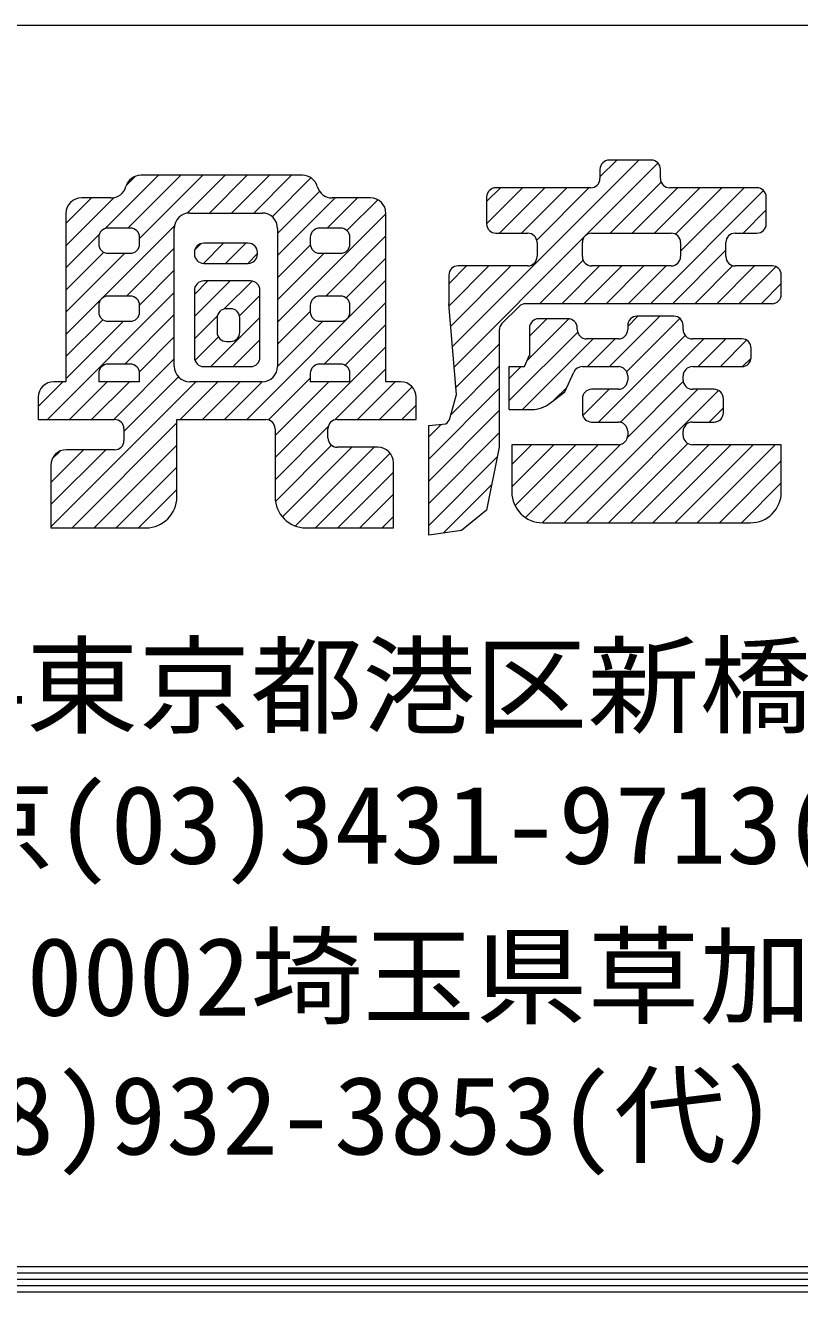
# Model space of a CAD drawing. Units: millimetres at full size; details may follow other scales. Extents: x -3135 to 4022, y -814 to 1448.
# Drawn here: x -2470.5 to -2396.4, y -814.2 to -693 of the extents above; entities that cross this region are included whole.
import ezdxf
from ezdxf.enums import TextEntityAlignment as Align

# ---------------------------------------------------------------- set-up
doc = ezdxf.new("R2010")
doc.units = ezdxf.units.MM
doc.header["$LTSCALE"] = 4
doc.layers.add('0-0_0', color=7, linetype='Continuous', lineweight=18)
doc.layers.add('0-F_WAKU', color=7, linetype='Continuous', lineweight=18)
doc.styles.add('ＭＳ ゴシック', font='')
doc.styles.get('ＭＳ ゴシック').set_extended_font_data('MS Gothic')

msp = doc.modelspace()

# ---------------------------------------------------------------- linework, layer by layer
at = {"layer": '0-0_0'}
for p, q in [((-2429.632, -723.751), (-2411.78, -705.899)), ((-2416.822, -713.064), (-2409.947, -706.188)), ((-2415.5, -707.498), (-2413.901, -705.899)), ((-2410.598, -705.899), (-2414.612, -705.899)), ((-2462.88, -712.452), (-2457.774, -707.346)), ((-2460.862, -708.313), (-2459.987, -707.438)), ((-2460.714, -712.408), (-2455.652, -707.346)), ((-2459.59, -713.404), (-2453.531, -707.346)), ((-2443.999, -707.346), (-2459.481, -707.346)), ((-2455.048, -710.984), (-2451.41, -707.346)), ((-2452.904, -710.962), (-2449.288, -707.346)), ((-2450.783, -710.962), (-2447.167, -707.346)), ((-2448.662, -710.962), (-2445.046, -707.346)), ((-2446.897, -711.318), (-2443.178, -707.599)), ((-2415.5, -706.787), (-2415.5, -707.663)), ((-2409.71, -707.663), (-2409.71, -706.787)), ((-2446.379, -712.921), (-2442.35, -708.892)), ((-2426.356, -709.869), (-2425.038, -708.551)), ((-2426.356, -711.99), (-2422.916, -708.551)), ((-2416.388, -708.551), (-2425.468, -708.551)), ((-2425.134, -712.89), (-2420.795, -708.551)), ((-2423.013, -712.89), (-2418.674, -708.551)), ((-2421.562, -713.56), (-2416.552, -708.551)), ((-2414.528, -712.89), (-2409.642, -708.004)), ((-2412.406, -712.89), (-2408.067, -708.551)), ((-2410.671, -719.64), (-2399.84, -708.809)), ((-2410.285, -712.89), (-2405.946, -708.551)), ((-2400.466, -708.551), (-2408.822, -708.551)), ((-2408.265, -712.992), (-2403.824, -708.551)), ((-2407.78, -714.628), (-2401.703, -708.551)), ((-2466.643, -714.094), (-2462.031, -709.481)), ((-2466.643, -711.972), (-2464.186, -709.515)), ((-2462.333, -709.515), (-2465.163, -709.515)), ((-2446.379, -715.043), (-2440.851, -709.515)), ((-2441.623, -712.408), (-2438.73, -709.515)), ((-2437.485, -709.515), (-2441.146, -709.515)), ((-2439.737, -712.643), (-2436.787, -709.694)), ((-2426.356, -709.439), (-2426.356, -712.002)), ((-2399.578, -712.002), (-2399.578, -709.439)), ((-2466.643, -710.995), (-2466.643, -727.113)), ((-2454.79, -710.962), (-2447.859, -710.962)), ((-2446.379, -721.406), (-2436.005, -711.033)), ((-2436.005, -727.113), (-2436.005, -710.995)), ((-2401.8, -712.89), (-2399.578, -710.668)), ((-2463.213, -719.149), (-2456.247, -712.183)), ((-2460.478, -712.408), (-2462.619, -712.408)), ((-2456.27, -725.633), (-2456.27, -712.442)), ((-2446.379, -712.442), (-2446.379, -725.633)), ((-2440.334, -712.408), (-2442.355, -712.408)), ((-2466.643, -716.215), (-2463.463, -713.035)), ((-2463.507, -713.296), (-2463.507, -713.93)), ((-2459.59, -713.93), (-2459.59, -713.296)), ((-2453.48, -715.78), (-2451.554, -713.854)), ((-2449.197, -713.854), (-2453.452, -713.854)), ((-2451.362, -715.783), (-2449.433, -713.854)), ((-2443.243, -713.296), (-2443.243, -713.93)), ((-2441.768, -718.916), (-2436.005, -713.154)), ((-2439.446, -713.93), (-2439.446, -713.296)), ((-2429.468, -725.709), (-2417.015, -713.256)), ((-2425.468, -712.89), (-2422.419, -712.89)), ((-2421.531, -713.778), (-2421.531, -715.136)), ((-2417.188, -715.136), (-2417.188, -713.778)), ((-2416.3, -712.89), (-2408.668, -712.89)), ((-2407.78, -713.778), (-2407.78, -715.136)), ((-2403.438, -715.136), (-2403.438, -713.778)), ((-2402.55, -712.89), (-2400.466, -712.89)), ((-2466.643, -718.336), (-2463.023, -714.716)), ((-2466.643, -720.458), (-2461.004, -714.818)), ((-2462.619, -714.818), (-2460.478, -714.818)), ((-2460.859, -718.916), (-2456.27, -714.327)), ((-2454.34, -714.742), (-2454.34, -714.895)), ((-2454.293, -714.472), (-2453.722, -713.901)), ((-2449.24, -715.783), (-2448.309, -714.851)), ((-2448.309, -714.895), (-2448.309, -714.742)), ((-2446.379, -717.164), (-2443.234, -714.019)), ((-2446.379, -719.285), (-2441.912, -714.818)), ((-2442.355, -714.818), (-2440.334, -714.818)), ((-2408.55, -719.64), (-2403.438, -714.528)), ((-2453.452, -715.783), (-2449.197, -715.783)), ((-2439.816, -719.087), (-2436.005, -715.276)), ((-2429.974, -717.73), (-2428.268, -716.024)), ((-2429.958, -719.835), (-2426.147, -716.024)), ((-2429.795, -721.793), (-2424.026, -716.024)), ((-2422.419, -716.024), (-2429.086, -716.024)), ((-2421.278, -719.64), (-2417.118, -715.481)), ((-2419.156, -719.64), (-2415.54, -716.024)), ((-2417.035, -719.64), (-2413.419, -716.024)), ((-2408.668, -716.024), (-2416.3, -716.024)), ((-2414.914, -719.64), (-2411.298, -716.024)), ((-2412.792, -719.64), (-2409.176, -716.024)), ((-2406.428, -719.64), (-2402.778, -715.99)), ((-2404.307, -719.64), (-2400.691, -716.024)), ((-2399.018, -716.024), (-2402.55, -716.024)), ((-2402.186, -719.64), (-2398.652, -716.106)), ((-2459.593, -719.771), (-2456.27, -716.448)), ((-2454.34, -718.761), (-2453.049, -717.47)), ((-2454.34, -720.882), (-2450.928, -717.47)), ((-2448.956, -717.47), (-2453.452, -717.47)), ((-2451.484, -720.148), (-2448.82, -717.484)), ((-2449.337, -730.729), (-2436.005, -717.397)), ((-2429.974, -716.912), (-2429.974, -719.64)), ((-2398.13, -718.752), (-2398.13, -716.912)), ((-2468.429, -730.729), (-2456.27, -718.57)), ((-2454.34, -718.358), (-2454.34, -724.778)), ((-2448.068, -724.778), (-2448.068, -718.358)), ((-2400.064, -719.64), (-2398.13, -717.706)), ((-2466.643, -722.579), (-2463.275, -719.21)), ((-2463.507, -719.804), (-2463.507, -720.439)), ((-2460.478, -718.916), (-2462.619, -718.916)), ((-2459.59, -720.439), (-2459.59, -719.804)), ((-2450.023, -720.808), (-2448.068, -718.853)), ((-2443.243, -719.804), (-2443.243, -720.439)), ((-2440.334, -718.916), (-2442.355, -718.916)), ((-2441.912, -725.425), (-2436.005, -719.518)), ((-2439.446, -720.439), (-2439.446, -719.804)), ((-2423.238, -719.9), (-2424.889, -721.549)), ((-2399.018, -719.64), (-2422.611, -719.64)), ((-2461.004, -725.425), (-2456.27, -720.691)), ((-2454.34, -723.004), (-2452.142, -720.806)), ((-2452.76, -725.666), (-2448.068, -720.974)), ((-2452.168, -721.01), (-2452.168, -722.368)), ((-2450.885, -720.122), (-2451.28, -720.122)), ((-2449.997, -722.368), (-2449.997, -721.01)), ((-2446.379, -723.528), (-2443.243, -720.392)), ((-2422.478, -725.082), (-2418.488, -721.092)), ((-2422.255, -722.738), (-2420.602, -721.086)), ((-2418.559, -721.086), (-2421.367, -721.086)), ((-2414.576, -725.666), (-2409.755, -720.845)), ((-2412.945, -726.156), (-2407.851, -721.062)), ((-2412.846, -721.815), (-2411.876, -720.845)), ((-2408.427, -720.845), (-2411.958, -720.845)), ((-2466.643, -724.7), (-2463.117, -721.174)), ((-2466.643, -726.822), (-2461.149, -721.327)), ((-2462.619, -721.327), (-2460.478, -721.327)), ((-2446.38, -725.651), (-2442.057, -721.327)), ((-2442.355, -721.327), (-2440.334, -721.327)), ((-2439.906, -725.54), (-2436.005, -721.64)), ((-2422.255, -721.974), (-2422.255, -724.702)), ((-2417.671, -722.127), (-2417.671, -721.974)), ((-2412.846, -721.733), (-2412.846, -722.127)), ((-2407.539, -722.127), (-2407.539, -721.733)), ((-2459.606, -726.148), (-2456.27, -722.812)), ((-2454.288, -725.074), (-2452.039, -722.824)), ((-2451.28, -723.256), (-2450.885, -723.256)), ((-2450.638, -725.666), (-2448.068, -723.095)), ((-2429.305, -727.667), (-2425.15, -723.512)), ((-2424.184, -728.911), (-2417.635, -722.362)), ((-2422.917, -729.764), (-2416.167, -723.015)), ((-2413.734, -723.015), (-2416.783, -723.015)), ((-2416.697, -725.666), (-2414.046, -723.015)), ((-2415.637, -730.97), (-2407.343, -722.676)), ((-2413.539, -730.994), (-2405.56, -723.015)), ((-2401.914, -723.015), (-2406.651, -723.015)), ((-2406.091, -725.666), (-2403.439, -723.015)), ((-2403.97, -725.666), (-2401.451, -723.148)), ((-2446.62, -734.376), (-2436.005, -723.761)), ((-2401.026, -724.778), (-2401.026, -723.903)), ((-2460.478, -725.425), (-2462.619, -725.425)), ((-2462.065, -730.729), (-2456.27, -724.934)), ((-2453.452, -725.666), (-2448.956, -725.666)), ((-2440.334, -725.425), (-2442.355, -725.425)), ((-2440.882, -730.758), (-2436.005, -725.882)), ((-2429.782, -730.266), (-2425.15, -725.633)), ((-2424.184, -726.79), (-2423.061, -725.666)), ((-2417.196, -725.666), (-2413.734, -725.666)), ((-2406.651, -725.666), (-2401.914, -725.666)), ((-2401.842, -725.66), (-2401.032, -724.85)), ((-2469.297, -729.475), (-2466.934, -727.113)), ((-2468.09, -740.997), (-2454.206, -727.113)), ((-2466.643, -727.113), (-2467.817, -727.113)), ((-2466.308, -730.729), (-2462.692, -727.113)), ((-2464.186, -730.729), (-2460.57, -727.113)), ((-2463.507, -726.313), (-2463.507, -727.113)), ((-2459.59, -727.113), (-2463.507, -727.113)), ((-2461.094, -731.88), (-2455.862, -726.648)), ((-2459.59, -727.113), (-2459.59, -726.313)), ((-2455.701, -730.729), (-2452.085, -727.113)), ((-2447.859, -727.113), (-2454.79, -727.113)), ((-2453.58, -730.729), (-2449.964, -727.113)), ((-2451.458, -730.729), (-2447.84, -727.111)), ((-2447.256, -730.77), (-2443.243, -726.756)), ((-2446.62, -732.254), (-2441.478, -727.113)), ((-2443.243, -726.313), (-2443.243, -727.113)), ((-2439.446, -727.113), (-2443.243, -727.113)), ((-2439.446, -727.113), (-2439.446, -726.313)), ((-2438.73, -730.729), (-2435.114, -727.113)), ((-2434.59, -727.113), (-2436.005, -727.113)), ((-2418.877, -728.077), (-2418.002, -726.182)), ((-2412.871, -732.446), (-2407.524, -727.1)), ((-2412.846, -726.554), (-2412.846, -726.948)), ((-2407.539, -726.948), (-2407.539, -726.554)), ((-2436.609, -730.729), (-2433.491, -727.611)), ((-2431.904, -734.509), (-2425.15, -727.754)), ((-2420.247, -729.142), (-2418.877, -728.077)), ((-2419.913, -728.882), (-2418.679, -727.648)), ((-2418.915, -740.612), (-2406.139, -727.836)), ((-2417.142, -730.353), (-2414.624, -727.836)), ((-2416.794, -740.612), (-2404.135, -727.953)), ((-2413.734, -727.836), (-2416.3, -727.836)), ((-2404.567, -727.836), (-2406.651, -727.836)), ((-2469.297, -728.593), (-2469.297, -730.729)), ((-2434.488, -730.729), (-2433.11, -729.352)), ((-2433.11, -730.729), (-2433.11, -728.593)), ((-2417.188, -728.724), (-2417.188, -730.082)), ((-2405.03, -730.97), (-2403.679, -729.618)), ((-2403.679, -730.082), (-2403.679, -728.724)), ((-2469.297, -730.729), (-2461.982, -730.729)), ((-2456.028, -738.134), (-2456.028, -730.729)), ((-2456.028, -730.729), (-2447.508, -730.729)), ((-2440.666, -730.729), (-2433.11, -730.729)), ((-2431.904, -736.631), (-2425.15, -729.876)), ((-2424.184, -729.764), (-2422.064, -729.764)), ((-2466.066, -741.094), (-2456.028, -731.056)), ((-2461.094, -731.617), (-2461.094, -732.734)), ((-2446.62, -736.497), (-2441.524, -731.401)), ((-2446.62, -731.617), (-2446.62, -738.134)), ((-2441.554, -732.492), (-2441.554, -731.617)), ((-2431.904, -732.388), (-2430.706, -731.189)), ((-2431.904, -738.752), (-2425.15, -731.997)), ((-2416.3, -730.97), (-2413.734, -730.97)), ((-2412.846, -731.858), (-2412.846, -732.251)), ((-2407.539, -732.251), (-2407.539, -731.858)), ((-2406.651, -730.97), (-2404.567, -730.97)), ((-2463.945, -741.094), (-2456.028, -733.178)), ((-2446.581, -738.58), (-2441.199, -733.198)), ((-2423.943, -733.139), (-2423.943, -737.652)), ((-2413.734, -733.139), (-2423.943, -733.139)), ((-2423.943, -735.034), (-2422.049, -733.139)), ((-2423.943, -737.155), (-2419.928, -733.139)), ((-2423.627, -738.96), (-2417.806, -733.139)), ((-2422.639, -740.093), (-2415.685, -733.139)), ((-2421.032, -740.608), (-2413.539, -733.115)), ((-2414.673, -740.612), (-2407.085, -733.025)), ((-2412.552, -740.612), (-2405.078, -733.139)), ((-2410.43, -740.612), (-2402.957, -733.139)), ((-2408.309, -740.612), (-2400.836, -733.139)), ((-2398.13, -733.139), (-2406.651, -733.139)), ((-2406.188, -740.612), (-2398.714, -733.139)), ((-2398.13, -737.652), (-2398.13, -733.139)), ((-2468.09, -736.754), (-2464.958, -733.622)), ((-2468.09, -738.876), (-2462.836, -733.622)), ((-2467.956, -734.499), (-2467.213, -733.756)), ((-2461.982, -733.622), (-2466.61, -733.622)), ((-2445.922, -740.042), (-2439.261, -733.38)), ((-2444.674, -740.915), (-2437.139, -733.38)), ((-2442.732, -741.094), (-2435.594, -733.957)), ((-2436.762, -733.38), (-2440.666, -733.38)), ((-2431.904, -740.873), (-2425.334, -734.303)), ((-2468.09, -735.102), (-2468.09, -741.094)), ((-2461.824, -741.094), (-2456.028, -735.299)), ((-2435.282, -741.094), (-2435.282, -734.86)), ((-2404.066, -740.612), (-2398.13, -734.677)), ((-2440.611, -741.094), (-2435.282, -735.765)), ((-2401.945, -740.612), (-2398.13, -736.798)), ((-2459.702, -741.094), (-2456.028, -737.42)), ((-2438.489, -741.094), (-2435.282, -737.887)), ((-2430.491, -741.581), (-2425.865, -736.955)), ((-2436.368, -741.094), (-2435.282, -740.008)), ((-2468.09, -741.094), (-2458.988, -741.094)), ((-2443.66, -741.094), (-2435.282, -741.094)), ((-2420.983, -740.612), (-2401.09, -740.612))]:
    msp.add_line(p, q, dxfattribs=at)
for points in [[(-2429.883, -730.634), (-2429.251, -728.318), (-2429.974, -719.64)], [(-2425.15, -722.177), (-2425.15, -733.38), (-2426.356, -739.407), (-2428.768, -741.336), (-2431.904, -741.783)], [(-2424.184, -729.764), (-2424.184, -725.666), (-2422.737, -725.666), (-2422.255, -724.582)], [(-2431.904, -741.783), (-2431.904, -731.287), (-2430.269, -731.154)]]:
    msp.add_lwpolyline(points, dxfattribs=at)
for centre, radius, start, end in [((-2414.612, -706.787), 0.888, 90, 180), ((-2410.598, -706.787), 0.888, 0, 90), ((-2459.481, -708.826), 1.48, 90, 164.512), ((-2443.999, -708.826), 1.48, 15.488, 90), ((-2416.388, -707.663), 0.888, 270, 0), ((-2408.822, -707.663), 0.888, 180, 270), ((-2462.333, -708.035), 1.48, 270, 344.512), ((-2441.146, -708.035), 1.48, 195.488, 270), ((-2425.468, -709.439), 0.888, 90, 180), ((-2400.466, -709.439), 0.888, 0, 90), ((-2465.163, -710.995), 1.48, 90, 180), ((-2437.485, -710.995), 1.48, 0, 90), ((-2454.79, -712.442), 1.48, 90, 180), ((-2447.859, -712.442), 1.48, 0, 90), ((-2462.619, -713.296), 0.888, 90, 180), ((-2460.478, -713.296), 0.888, 0, 90), ((-2442.355, -713.296), 0.888, 90, 180), ((-2440.334, -713.296), 0.888, 0, 90), ((-2425.468, -712.002), 0.888, 180, 270), ((-2400.466, -712.002), 0.888, 270, 0), ((-2453.452, -714.742), 0.888, 90, 180), ((-2449.197, -714.742), 0.888, 0, 90), ((-2422.419, -713.778), 0.888, 0, 90), ((-2416.3, -713.778), 0.888, 90, 180), ((-2408.668, -713.778), 0.888, 0, 90), ((-2402.55, -713.778), 0.888, 90, 180), ((-2462.619, -713.93), 0.888, 180, 270), ((-2460.478, -713.93), 0.888, 270, 0), ((-2453.452, -714.895), 0.888, 180, 270), ((-2449.197, -714.895), 0.888, 270, 0), ((-2442.355, -713.93), 0.888, 180, 270), ((-2440.334, -713.93), 0.888, 270, 0), ((-2429.086, -716.912), 0.888, 90, 180), ((-2422.419, -715.136), 0.888, 270, 0), ((-2416.3, -715.136), 0.888, 180, 270), ((-2408.668, -715.136), 0.888, 270, 0), ((-2402.55, -715.136), 0.888, 180, 270), ((-2399.018, -716.912), 0.888, 0, 90), ((-2453.452, -718.358), 0.888, 90, 180), ((-2448.956, -718.358), 0.888, 0, 90), ((-2462.619, -719.804), 0.888, 90, 180), ((-2460.478, -719.804), 0.888, 0, 90), ((-2442.355, -719.804), 0.888, 90, 180), ((-2440.334, -719.804), 0.888, 0, 90), ((-2422.611, -720.528), 0.888, 90, 134.9788), ((-2399.018, -718.752), 0.888, 270, 0), ((-2462.619, -720.439), 0.888, 180, 270), ((-2460.478, -720.439), 0.888, 270, 0), ((-2451.28, -721.01), 0.888, 90, 180), ((-2450.885, -721.01), 0.888, 0, 90), ((-2442.355, -720.439), 0.888, 180, 270), ((-2440.334, -720.439), 0.888, 270, 0), ((-2421.367, -721.974), 0.888, 90, 180), ((-2418.559, -721.974), 0.888, 0, 90), ((-2411.958, -721.733), 0.888, 90, 180), ((-2408.427, -721.733), 0.888, 0, 90), ((-2424.262, -722.177), 0.888, 134.9788, 180), ((-2416.783, -722.127), 0.888, 180, 270), ((-2413.734, -722.127), 0.888, 270, 0), ((-2406.651, -722.127), 0.888, 180, 270), ((-2451.28, -722.368), 0.888, 180, 270), ((-2450.885, -722.368), 0.888, 270, 0), ((-2401.914, -723.903), 0.888, 0, 90), ((-2462.619, -726.313), 0.888, 90, 180), ((-2460.478, -726.313), 0.888, 0, 90), ((-2454.79, -725.633), 1.48, 180, 270), ((-2453.452, -724.778), 0.888, 180, 270), ((-2448.956, -724.778), 0.888, 270, 0), ((-2447.859, -725.633), 1.48, 270, 0), ((-2442.355, -726.313), 0.888, 90, 180), ((-2440.334, -726.313), 0.888, 0, 90), ((-2417.196, -726.554), 0.888, 90, 155.209), ((-2413.734, -726.554), 0.888, 0, 90), ((-2406.651, -726.554), 0.888, 90, 180), ((-2401.914, -724.778), 0.888, 270, 0), ((-2467.817, -728.593), 1.48, 90, 180), ((-2434.59, -728.593), 1.48, 0, 90), ((-2413.734, -726.948), 0.888, 270, 0), ((-2406.651, -726.948), 0.888, 180, 270), ((-2416.3, -728.724), 0.888, 90, 180), ((-2404.567, -728.724), 0.888, 0, 90), ((-2422.064, -726.804), 2.96, 270, 307.854), ((-2461.982, -731.617), 0.888, 0, 90), ((-2447.508, -731.617), 0.888, 0, 90), ((-2440.666, -731.617), 0.888, 90, 180), ((-2430.74, -730.401), 0.888, 301.98631, 344.73412), ((-2416.3, -730.082), 0.888, 180, 270), ((-2404.567, -730.082), 0.888, 270, 0), ((-2413.734, -731.858), 0.888, 0, 90), ((-2406.651, -731.858), 0.888, 90, 180), ((-2461.982, -732.734), 0.888, 270, 0), ((-2440.666, -732.492), 0.888, 180, 270), ((-2413.734, -732.251), 0.888, 270, 0), ((-2406.651, -732.251), 0.888, 180, 270), ((-2466.61, -735.102), 1.48, 90, 180), ((-2436.762, -734.86), 1.48, 0, 90), ((-2420.983, -737.652), 2.96, 180, 270), ((-2401.09, -737.652), 2.96, 270, 0), ((-2458.988, -738.134), 2.96, 270, 0), ((-2443.66, -738.134), 2.96, 180, 270)]:
    msp.add_arc(centre, radius, start, end, dxfattribs=at)
at = {"layer": '0-F_WAKU'}
for p, q in [((-3133.407, -693), (66.593, -693)), ((-3132.207, -811.8), (65.393, -811.8)), ((-3133.407, -813), (66.593, -813)), ((-3132.807, -812.4), (65.993, -812.4)), ((-3134.607, -814.2), (67.793, -814.2)), ((-3134.007, -813.6), (67.193, -813.6))]:
    msp.add_line(p, q, dxfattribs=at)

# ---------------------------------------------------------------- texts
at = {"layer": '0-0_0', "style": 'ＭＳ ゴシック', "width": 1.05}
for s, p in [('本社〒105-0004東京都港区新橋5-8-11新橋エンタービル3Ｆ', (-2545.627, -762.212)), ('TEL.東京(03)3431-9713(代）  FAX.(03)3431-9708', (-2510.681, -775.502)), ('関東支店〒340-0002埼玉県草加市青柳6-16-1', (-2545.627, -790.036)), ('TEL.(048)932-3853(代）  FAX.(048)931-8164', (-2510.681, -803.326))]:
    msp.add_text(s, height=7.507, dxfattribs=at).set_placement(p, align=Align.BOTTOM_LEFT)

doc.saveas('drawing.dxf')
